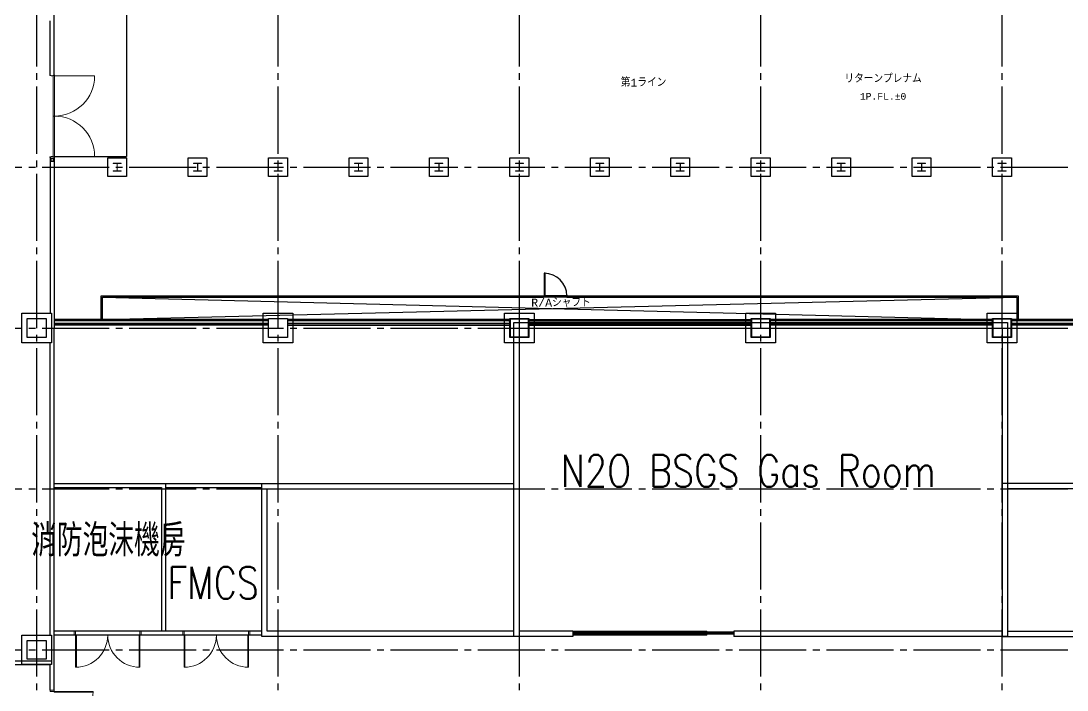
# Model space of a CAD drawing. Header units: millimetres. Extents: x -8103 to 195597, y 6477 to 112111.
# Drawn here: x 1801 to 5703, y 13800 to 16295 of the extents above; entities that cross this region are included whole.
import ezdxf
from ezdxf.enums import TextEntityAlignment as Align

# ---------------------------------------------------------------- set-up
doc = ezdxf.new("R2010")
doc.units = ezdxf.units.MM
doc.header["$LTSCALE"] = 100
doc.linetypes.add('X-N-FAB-L10$0$COL-CEN-LIN', pattern=[3.25, 2.5, -0.25, 0.25, -0.25])
doc.linetypes.add('X-N-FAB-L10$0$Demolished', pattern=[7.14375, 4.7625, -2.38125])
for name, color, linetype in [('0-XREF', 7, 'Continuous'), ('X-N-FAB-L10$0$0-可燃氣體房', 8, 'Continuous'), ('X-N-FAB-L10$0$0-控制室', 8, 'Continuous'), ('X-N-FAB-L10$0$08', 8, 'Continuous'), ('X-N-FAB-L10$0$188K新增範圍', 8, 'Continuous'), ('X-N-FAB-L10$0$200K新增範圍', 8, 'Continuous'), ('X-N-FAB-L10$0$A-WALL-IN', 8, 'Continuous'), ('X-N-FAB-L10$0$BEAM', 8, 'Continuous'), ('X-N-FAB-L10$0$BLOCK', 8, 'Continuous'), ('X-N-FAB-L10$0$CCL', 8, 'X-N-FAB-L10$0$COL-CEN-LIN'), ('X-N-FAB-L10$0$COL', 8, 'Continuous'), ('X-N-FAB-L10$0$COL-S', 8, 'Continuous'), ('X-N-FAB-L10$0$DE-MMTN-F2-Z-000-P-CHEM-L10_0730$0$DOOR', 8, 'Continuous'), ('X-N-FAB-L10$0$DOOR', 8, 'Continuous'), ('X-N-FAB-L10$0$TXT-CODE', 8, 'Continuous'), ('X-N-FAB-L10$0$WALL-P', 8, 'Continuous')]:
    doc.layers.add(name, color=color, linetype=linetype)
for name, color, linetype, lineweight in [('X-N-FAB-L10$0$3', 8, 'Continuous', 9), ('X-N-FAB-L10$0$5', 8, 'Continuous', 5), ('X-N-FAB-L10$0$ARC', 8, 'Continuous', 0), ('X-N-FAB-L10$0$STEEL1', 8, 'Continuous', 0)]:
    doc.layers.add(name, color=color, linetype=linetype, lineweight=lineweight)
doc.styles.add('X-N-FAB-L10$0$ATS', font='monotxt.shx', dxfattribs={"bigfont": 'BIGFONT.shx'})
doc.styles.add('X-N-FAB-L10$0$CHINA', font='simplex.shx', dxfattribs={"width": 0.75, "bigfont": 'chineset.shx'})

# ---------------------------------------------------------------- blocks, each defined once
blk = doc.blocks.new('X-N-FAB-L10$0$A$C08dda4ec')
at = {"layer": 'X-N-FAB-L10$0$COL'}
blk.add_lwpolyline([(0, 70), (70, 70), (70, 0), (0, 0)], close=True, dxfattribs=at)
at = {"layer": 'X-N-FAB-L10$0$STEEL1'}
blk.add_lwpolyline([(20, 50), (50, 50), (50, 48.5), (35.5, 48.5), (35.5, 21.5), (50, 21.5), (50, 20), (20, 20), (20, 21.5), (34.5, 21.5), (34.5, 48.5), (20, 48.5)], close=True, dxfattribs=at)
blk = doc.blocks.new('*U87')
at = {"layer": 'X-N-FAB-L10$0$COL', "ltscale": 0.1}
blk.add_lwpolyline([(0, 0), (110, 0), (110, -110), (0, -110)], close=True, dxfattribs=at)
blk = doc.blocks.new('X-N-FAB-L10$0$A$C467ba2ca')
at = {"layer": 'X-N-FAB-L10$0$CCL'}
for p, q in [((-25150, 0), (-25150, 9160)), ((-24250, 0), (-24250, 9160)), ((-23350, 0), (-23350, 9160)), ((-22450, 0), (-22450, 9160)), ((-21550, 0), (-21550, 9160)), ((-27730, 5150), (360, 5150)), ((-27730, 4550), (360, 4550)), ((-27730, 3950), (360, 3950)), ((-27730, 3350), (360, 3350))]:
    blk.add_line(p, q, dxfattribs=at)
at = {"layer": 'X-N-FAB-L10$0$COL-S'}
for points in [[(-25185, 4585), (-25115, 4585), (-25115, 4515), (-25185, 4515)], [(-24285, 4585), (-24215, 4585), (-24215, 4515), (-24285, 4515)], [(-23385, 4585), (-23315, 4585), (-23315, 4515), (-23385, 4515)], [(-22485, 4585), (-22415, 4585), (-22415, 4515), (-22485, 4515)], [(-21585, 4585), (-21515, 4585), (-21515, 4515), (-21585, 4515)], [(-25185, 3385), (-25115, 3385), (-25115, 3315), (-25185, 3315)]]:
    blk.add_lwpolyline(points, close=True, dxfattribs=at)
at = {"layer": 'X-N-FAB-L10$0$BEAM'}
for p in [(-25205, 4605), (-24305, 4605), (-23405, 4605), (-22505, 4605), (-21605, 4605), (-25205, 3405)]:
    blk.add_blockref('*U87', p, dxfattribs=at)
at = {"layer": 'X-N-FAB-L10$0$COL'}
for p in [(-24885, 5115), (-24585, 5115), (-24285, 5115), (-23985, 5115), (-23685, 5115), (-23385, 5115), (-23085, 5115), (-22785, 5115), (-22485, 5115), (-22185, 5115), (-21885, 5115), (-21585, 5115)]:
    blk.add_blockref('X-N-FAB-L10$0$A$C08dda4ec', p, dxfattribs=at)
blk = doc.blocks.new('X-N-FAB-L10$0$A$C5b9bb6f0')
at = {"layer": 'X-N-FAB-L10$0$08'}
for p, q in [((4864.1, 7799), (4864.1, 6954)), ((4594.1, 6954), (4864.1, 6954)), ((4769.1, 6434), (6419.1, 6434)), ((4769.1, 6346), (4769.1, 6434)), ((4769.1, 6434), (4769.1, 6434)), ((4774.1, 6429), (6419.1, 6429)), ((4774.1, 6346), (8184.1, 6429)), ((4774.1, 6429), (8074.1, 6346)), ((4774.1, 6346), (4774.1, 6429)), ((6509.1, 6434), (8189.1, 6434)), ((6509.1, 6429), (8184.1, 6429)), ((8184.1, 6429), (8184.1, 6346)), ((8189.1, 6434), (8189.1, 6346))]:
    blk.add_line(p, q, dxfattribs=at)
for points in [[(6422.1, 6434), (6425.1, 6434), (6425.1, 6518), (6422.1, 6518)], [(6422.1, 6429), (6419.1, 6429), (6419.1, 6434), (6422.1, 6434)], [(6509.1, 6434), (6506.1, 6434), (6506.1, 6429), (6509.1, 6429)]]:
    blk.add_lwpolyline(points, close=True, dxfattribs=at)
for points in [[(6506.1, 6429), (6422.1, 6429)], [(6506.1, 6434), (6425.1, 6434)]]:
    blk.add_lwpolyline(points, dxfattribs=at)
blk.add_arc((6422.1, 6434), 84, 0, 90, dxfattribs=at)
at = {"layer": 'X-N-FAB-L10$0$ARC'}
for points in [[(6274.1, 6259), (6384.1, 6259), (6384.1, 6369), (6274.1, 6369)], [(7174.1, 6259), (7284.1, 6259), (7284.1, 6369), (7174.1, 6369)], [(8074.1, 6259), (8184.1, 6259), (8184.1, 6369), (8074.1, 6369)], [(6294.1, 6279), (6294.1, 6349), (6364.1, 6349), (6364.1, 6279)], [(6296.1, 6281), (6296.1, 6347), (6362.1, 6347), (6362.1, 6281)], [(7194.1, 6279), (7194.1, 6349), (7264.1, 6349), (7264.1, 6279)], [(7196.1, 6281), (7196.1, 6347), (7262.1, 6347), (7262.1, 6281)], [(8094.1, 6279), (8094.1, 6349), (8164.1, 6349), (8164.1, 6279)], [(8096.1, 6281), (8096.1, 6347), (8162.1, 6347), (8162.1, 6281)]]:
    blk.add_lwpolyline(points, close=True, dxfattribs=at)
at = {"layer": 'X-N-FAB-L10$0$DOOR', "lineweight": 0}
for p, q in [((4745.1, 7254), (4595.1, 7254)), ((4745.1, 6954), (4595.1, 6954))]:
    blk.add_line(p, q, dxfattribs=at)
for points in [[(4580.6, 7258.5), (4578.1, 7258.5), (4578.1, 7256), (4583.6, 7256), (4583.6, 7254), (4589.6, 7254), (4589.6, 7256), (4595.1, 7256), (4595.1, 7258.5), (4592.6, 7258.5)], [(4580.6, 6949.5), (4578.1, 6949.5), (4578.1, 6952), (4583.6, 6952), (4583.6, 6954), (4589.6, 6954), (4589.6, 6952), (4595.1, 6952), (4595.1, 6949.5), (4592.6, 6949.5)]]:
    blk.add_lwpolyline(points, dxfattribs=at)
for points in [[(4595.1, 7255.5), (4595.1, 7104), (4590.1, 7104), (4590.1, 7255.5)], [(4595.1, 6952.5), (4595.1, 7104), (4590.1, 7104), (4590.1, 6952.5)]]:
    blk.add_lwpolyline(points, close=True, dxfattribs=at)
for centre, start, end in [((4595.1, 7254), 270, 0), ((4595.1, 6954), 0, 90)]:
    blk.add_arc(centre, 150, start, end, dxfattribs=at)
at = {"layer": 'X-N-FAB-L10$0$WALL-P'}
for p, q in [((4594.1, 7258.5), (4594.1, 9949)), ((4579.1, 7258.5), (4579.1, 7459)), ((4579.1, 6949.5), (4579.1, 6369)), ((4594.1, 6949.5), (4594.1, 6314)), ((5394.1, 6346), (4594.1, 6346)), ((5394.1, 6341), (4594.1, 6341)), ((5394.1, 6331), (4594.1, 6331)), ((5394.1, 6329.8), (4594.1, 6329.8)), ((5394.1, 6324.8), (4594.1, 6324.8)), ((6294.1, 6346), (5464.1, 6346)), ((6294.1, 6341), (5464.1, 6341)), ((6294.1, 6331), (5464.1, 6331)), ((6294.1, 6329.8), (5464.1, 6329.8)), ((5464.1, 6324.8), (6294.1, 6324.8)), ((6364.1, 6346), (7194.1, 6346)), ((6364.1, 6341), (7194.1, 6341)), ((6364.1, 6331), (7194.1, 6331)), ((6364.1, 6329.8), (7194.1, 6329.8)), ((6364.1, 6324.8), (7194.1, 6324.8)), ((8094.1, 6346), (7264.1, 6346)), ((8094.1, 6341), (7264.1, 6341)), ((8094.1, 6331), (7264.1, 6331)), ((8094.1, 6329.8), (7264.1, 6329.8)), ((8094.1, 6324.8), (7264.1, 6324.8)), ((8394.1, 6346), (8164.1, 6346)), ((8394.1, 6341), (8164.1, 6341)), ((8394.1, 6331), (8164.1, 6331)), ((8394.1, 6329.8), (8164.1, 6329.8)), ((8394.1, 6324.8), (8164.1, 6324.8)), ((4594.1, 4964), (4594.1, 6314)), ((4579.1, 5169), (4579.1, 6259)), ((4230.6, 5073.4), (4584.1, 5073.4)), ((4230.6, 5059), (4579.1, 5059)), ((4579.1, 4964), (4579.1, 5059))]:
    blk.add_line(p, q, dxfattribs=at)
blk.add_lwpolyline([(4591.6, 6936.5), (4591.6, 6946.5), (4581.6, 6946.5), (4581.6, 6936.5)], close=True, dxfattribs=at)
for points in [[(6290.1, 6340), (6290.1, 6341), (6294.1, 6341), (6294.1, 6331), (6290.1, 6331), (6290.1, 6332)], [(6368.1, 6340), (6368.1, 6341), (6364.1, 6341), (6364.1, 6331), (6368.1, 6331), (6368.1, 6332)], [(7190.1, 6340), (7190.1, 6341), (7194.1, 6341), (7194.1, 6331), (7190.1, 6331), (7190.1, 6332)], [(7268.1, 6340), (7268.1, 6341), (7264.1, 6341), (7264.1, 6331), (7268.1, 6331), (7268.1, 6332)], [(8090.1, 6340), (8090.1, 6341), (8094.1, 6341), (8094.1, 6331), (8090.1, 6331), (8090.1, 6332)], [(8168.1, 6340), (8168.1, 6341), (8164.1, 6341), (8164.1, 6331), (8168.1, 6331), (8168.1, 6332)]]:
    blk.add_lwpolyline(points, dxfattribs=at)
at = {"layer": 'X-N-FAB-L10$0$08', "style": 'X-N-FAB-L10$0$ATS'}
for s, p in [('リターンプレナム', (7685.6, 7243.5)), ('R/Aシャフト', (6484.2, 6408.5))]:
    blk.add_text(s, height=30, dxfattribs=at).set_placement(p, align=Align.MIDDLE_CENTER)
at = {"layer": 'X-N-FAB-L10$0$ARC', "style": 'X-N-FAB-L10$0$ATS'}
for s, height, p in [('第1ライン', 30, (6792.3, 7229.2)), ('1P.FL.±0', 25, (7685.6, 7177.7))]:
    blk.add_text(s, height=height, dxfattribs=at).set_placement(p, align=Align.MIDDLE_CENTER)
blk = doc.blocks.new('X-N-FAB-L10$0$萬用門(22改)-REVISED[26]_1')
at = {"layer": 'X-N-FAB-L10$0$DOOR', "color": 4, "lineweight": 0}
for p, q in [((1368.5, 6015), (1368.5, 6020)), ((1368.5, 6020), (1383.5, 6020)), ((1383.5, 6015), (1368.5, 6015)), ((1383.5, 6020), (1383.5, 6015)), ((1383.5, 6015), (1528.5, 6015)), ((1383.5, 6012), (1383.5, 6015)), ((1528.5, 6012), (1383.5, 6012)), ((1528.5, 6015), (1528.5, 6012)), ((1368.5, 5720), (1368.5, 5725)), ((1368.5, 5725), (1383.5, 5725)), ((1383.5, 5720), (1368.5, 5720)), ((1383.5, 5728), (1528.5, 5728)), ((1383.5, 5725), (1383.5, 5728)), ((1528.5, 5725), (1383.5, 5725)), ((1383.5, 5725), (1383.5, 5720)), ((1528.5, 5728), (1528.5, 5725))]:
    blk.add_line(p, q, dxfattribs=at)
for centre, start, end in [((1383.5, 6015), 270, 0), ((1383.5, 5725), 0, 90)]:
    blk.add_arc(centre, 145, start, end, dxfattribs=at)
blk = doc.blocks.new('X-N-FAB-L10$0$DE-MMTN-F2-Z-000-P-CHEM-L10_0730$0$萬用門(22改)-REVISED[26]_1')
at = {"layer": 'X-N-FAB-L10$0$DE-MMTN-F2-Z-000-P-CHEM-L10_0730$0$DOOR', "color": 4, "lineweight": 0}
for p, q in [((1368.5, 6015), (1368.5, 6020)), ((1368.5, 6020), (1383.5, 6020)), ((1383.5, 6015), (1368.5, 6015)), ((1383.5, 6020), (1383.5, 6015)), ((1383.5, 6015), (1528.5, 6015)), ((1383.5, 6012), (1383.5, 6015)), ((1528.5, 6012), (1383.5, 6012)), ((1528.5, 6015), (1528.5, 6012)), ((1368.5, 5720), (1368.5, 5725)), ((1368.5, 5725), (1383.5, 5725)), ((1383.5, 5720), (1368.5, 5720)), ((1383.5, 5728), (1528.5, 5728)), ((1383.5, 5725), (1383.5, 5728)), ((1528.5, 5725), (1383.5, 5725)), ((1383.5, 5725), (1383.5, 5720)), ((1528.5, 5728), (1528.5, 5725))]:
    blk.add_line(p, q, dxfattribs=at)
for centre, start, end in [((1383.5, 6015), 270, 0), ((1383.5, 5725), 0, 90)]:
    blk.add_arc(centre, 145, start, end, dxfattribs=at)
blk = doc.blocks.new('X-N-FAB-L10$0$A$Cf42b12f3')
at = {"layer": 'X-N-FAB-L10$0$DOOR', "lineweight": 0}
for p, q in [((0, 120), (0, 135)), ((0, 135), (5, 135)), ((5, 120), (0, 120)), ((5, 135), (5, 120)), ((5, 0), (5, 120)), ((5, 120), (8, 120)), ((8, 120), (8, 0)), ((242, 120), (242, 0)), ((245, 120), (242, 120)), ((250, 135), (245, 135)), ((245, 135), (245, 120)), ((245, 0), (245, 120)), ((245, 120), (250, 120)), ((250, 120), (250, 135)), ((8, 0), (5, 0)), ((242, 0), (245, 0))]:
    blk.add_line(p, q, dxfattribs=at)
for centre, start, end in [((5, 120), 270, 0), ((245, 120), 180, 270)]:
    blk.add_arc(centre, 120, start, end, dxfattribs=at)
blk = doc.blocks.new('X-N-FAB-L10$0$A$C59bd90fa')
at = {"layer": 'X-N-FAB-L10$0$3'}
for p, q in [((-785.8, 136.4), (-785.6, 136.6)), ((-778.8, 129.4), (-785.8, 136.4)), ((-785.6, 136.6), (-778.8, 129.8)), ((-779.4, 127), (-778.6, 127.7)), ((-779.1, 130.5), (-778.1, 131.5)), ((-778.6, 130), (-779.1, 130.5)), ((-778.8, 129.8), (-778.6, 130)), ((-778.4, 129.8), (-778.8, 129.4)), ((-778.7, 127.8), (-777.7, 128.8)), ((-778.6, 127.7), (-778.7, 127.8)), ((-778.3, 129.7), (-778.4, 129.8)), ((-778.4, 129.4), (-778, 129.7)), ((-777.7, 128.8), (-778.4, 129.4)), ((-778.1, 129.8), (-778.3, 129.7)), ((-778.1, 131.5), (-777.6, 131)), ((-778, 129.7), (-778.1, 129.8)), ((-777.6, 131), (-774.7, 133.9)), ((-774.5, 133.7), (-777.4, 130.8)), ((-777.4, 130.8), (-777.3, 130.7)), ((-777.3, 130.7), (-777.4, 130.6)), ((-777.4, 130.6), (-777.3, 130.5)), ((-777.3, 130.5), (-777, 130.8)), ((-777, 130.8), (-776.4, 130.2)), ((-776.4, 130.2), (-776.3, 130.3)), ((-776.3, 130.3), (-776.1, 130.3)), ((-776.1, 130.3), (-775.1, 131.3)), ((-775.1, 131.3), (-774.9, 131.2)), ((-774.9, 131.2), (-767.9, 138.3)), ((-774.2, 128.2), (-774.9, 127.4)), ((-774.7, 133.9), (-774.5, 133.7)), ((-773.1, 129.4), (-774.2, 128.4)), ((-774.2, 128.4), (-774.2, 128.2)), ((-769, 133.7), (-773.2, 129.5)), ((-773.2, 129.5), (-773.1, 129.4)), ((-767.7, 124.8), (-767.3, 125.2)), ((-795, 96.7), (-786.8, 104.8)), ((-784.5, 102.5), (-792.6, 94.3))]:
    blk.add_line(p, q, dxfattribs=at)
at = {"layer": 'X-N-FAB-L10$0$3', "lineweight": 5}
for p, q in [((-779, 127.4), (-778.8, 127.1)), ((-777.6, 131), (-778.6, 130)), ((-778.6, 127.7), (-778.1, 127.2)), ((-778.4, 129.8), (-777.4, 130.8)), ((-777.4, 130.6), (-778.1, 129.8)), ((-777.3, 130.5), (-778, 129.7)), ((-776.4, 130.2), (-777.7, 128.8)), ((-774.2, 128.2), (-776.3, 130.3)), ((-774.2, 128.4), (-776.1, 130.3)), ((-761.8, 129.9), (-775.4, 116.2)), ((-774.9, 131.2), (-767.9, 138.3)), ((-773.2, 129.5), (-774.9, 131.2)), ((-773.2, 129.5), (-766.2, 136.5)), ((-759.4, 127.5), (-773.1, 113.8)), ((-767.3, 125.2), (-762.5, 130)), ((-761.3, 133.3), (-764.5, 136.5)), ((-764.1, 122), (-759.3, 126.8)), ((-759.6, 135), (-762.9, 138.3)), ((-762.4, 130.7), (-762.8, 130.3)), ((-762.8, 130.3), (-762.1, 129.6)), ((-762, 130.4), (-762.4, 130.7)), ((-761.5, 130.9), (-762.2, 130.3)), ((-762.2, 130.3), (-760.6, 128.7)), ((-760.5, 132.2), (-762.1, 130.5)), ((-761.6, 133.1), (-759.4, 135.3)), ((-761.2, 132.6), (-761.6, 133.1)), ((-761.5, 130.9), (-760, 129.3)), ((-761.3, 130.7), (-760.5, 131.6)), ((-758.9, 134.9), (-761.2, 132.6)), ((-761, 132.8), (-760.4, 132.2)), ((-759, 127.1), (-760.6, 128.7)), ((-758.4, 127.8), (-760, 129.3)), ((-759, 126.5), (-759.7, 127.2)), ((-759.4, 135.3), (-758.9, 134.9)), ((-759.1, 134.7), (-758.5, 134.1)), ((-758.4, 127.8), (-759, 127.1)), ((-758.6, 126.9), (-759, 126.5)), ((-758.9, 127.3), (-758.6, 126.9)), ((-757.1, 128.8), (-758.8, 127.2)), ((-758.6, 128), (-757.7, 128.8)), ((-756.8, 135.9), (-758.5, 134.2)), ((-756.8, 135.9), (-758.5, 134.2)), ((-756.5, 128.3), (-757.1, 128.9)), ((-756.6, 136.6), (-757, 136.1)), ((-757, 136.1), (-755.1, 134.2)), ((-754.4, 130.4), (-756.7, 128.1)), ((-756.7, 128.1), (-756.2, 127.7)), ((-756.6, 136.6), (-754.7, 134.6)), ((-756.2, 127.7), (-754, 129.9)), ((-756, 136.2), (-756.1, 136.1)), ((-756, 136.2), (-754.5, 134.8)), ((-756, 127.9), (-755.8, 127.8)), ((-755.8, 127.8), (-754.1, 129.5)), ((-755.1, 127.6), (-755.6, 128.1)), ((-754.5, 136.6), (-755.4, 135.7)), ((-754.6, 130.2), (-755.2, 130.8)), ((-753.2, 132.3), (-755.1, 134.2)), ((-753.4, 132.5), (-755.1, 130.8)), ((-753.4, 132.5), (-755.1, 130.8)), ((-753.9, 128.8), (-755.1, 127.6)), ((-755.1, 127.6), (-754.6, 127.7)), ((-752.7, 132.7), (-754.7, 134.6)), ((-754.6, 127.7), (-754, 128.3)), ((-753.6, 135.7), (-754.5, 136.6)), ((-753.1, 133.3), (-754.5, 134.8)), ((-754, 129.9), (-754.4, 130.4)), ((-753.9, 128.8), (-754.4, 129.3)), ((-754.1, 129.5), (-754.3, 129.7)), ((-754, 128.3), (-753.9, 128.8)), ((-753.6, 135.7), (-752.7, 134.8)), ((-752.7, 134.8), (-753.6, 133.9)), ((-753.1, 133.3), (-753.2, 133.2)), ((-752.7, 132.7), (-753.2, 132.3)), ((-801.7, 90.3), (-804.4, 87.6)), ((-801.7, 90.3), (-800.4, 88.9)), ((-799, 87.6), (-801.7, 84.9)), ((-794.9, 96.7), (-801.6, 90.1)), ((-799, 87.6), (-800.4, 88.9)), ((-792.6, 94.3), (-799.2, 87.7)), ((-786.8, 104.8), (-781.5, 110.2)), ((-784.5, 102.5), (-779.1, 107.8)), ((-780.9, 111.4), (-781.8, 110.5)), ((-780.3, 109), (-781.8, 110.5)), ((-777.4, 115.1), (-781, 111.5)), ((-779.4, 109.9), (-781, 111.5)), ((-780.3, 109), (-778.8, 107.5)), ((-779.4, 109.9), (-777.8, 108.3)), ((-777.9, 108.4), (-778.8, 107.5)), ((-774.2, 111.9), (-777.8, 108.3)), ((-777.1, 115.1), (-777.4, 115.1)), ((-775.8, 116.4), (-777.1, 115.1)), ((-777.1, 115.1), (-775.6, 113.7)), ((-775.7, 116.4), (-775.8, 116.4)), ((-774.3, 115), (-775.7, 116.4)), ((-774.2, 112.2), (-775.6, 113.7)), ((-774.3, 115), (-772.9, 113.6)), ((-772.9, 113.5), (-774.2, 112.2)), ((-774.2, 112.2), (-774.2, 111.9)), ((-772.9, 113.6), (-772.9, 113.5))]:
    blk.add_line(p, q, dxfattribs=at)
at = {"layer": 'X-N-FAB-L10$0$3'}
blk.add_lwpolyline([(-742.9, 146.9), (-833.2, 146.9), (-833.2, 46.9), (-742.9, 46.9)], close=True, dxfattribs=at)
for centre, radius, start, end in [((-775.8, 113.5), 14, 94.5852, 218.1345), ((-775.8, 113.5), 14, 231.8655, 35.5101), ((-775.8, 113.5), 14, 86.3473, 104.7808), ((-775.8, 113.5), 14, 54.4899, 94.5852), ((-757.8, 131.5), 11.4, 168.6562, 213.3738), ((-757.8, 131.5), 11.4, 236.6262, 137.4703), ((-803.1, 86.2), 13.2, 52.2466, 37.7534)]:
    blk.add_arc(centre, radius, start, end, dxfattribs=at)
at = {"layer": 'X-N-FAB-L10$0$3', "lineweight": 5}
for centre, radius, start, end in [((-775.9, 113.4), 4.03, 69.4946, 190.3151), ((-775.9, 113.4), 3.78, 71.1903, 187.7154), ((-775.8, 113.5), 14, 86.3473, 104.7808), ((-765.4, 135.8), 3.51, 45, 135), ((-775.8, 113.5), 14, 51.8655, 54.4899), ((-765.4, 135.7), 1.19, 45, 135), ((-757.8, 131.5), 2.67, 45, 225), ((-757.8, 131.5), 2.74, 45, 179.9004), ((-757.8, 131.5), 2.67, 225, 45), ((-757.8, 131.5), 2.74, 270.0996, 45), ((-803.1, 86.2), 3.66, 76.3659, 225), ((-803.1, 86.2), 3.66, 225, 13.6341), ((-803.1, 86.2), 2.39, 97.8534, 225), ((-803.1, 86.2), 2.25, 102.7358, 225), ((-803.1, 86.2), 1.9, 135, 225), ((-803.1, 86.2), 2.39, 225, 352.1466), ((-803.1, 86.2), 2.25, 225, 347.2642), ((-803.1, 86.2), 1.9, 225, 315), ((-775.9, 113.4), 4.03, 259.6849, 20.5054), ((-775.9, 113.4), 3.78, 262.2846, 18.8097)]:
    blk.add_arc(centre, radius, start, end, dxfattribs=at)
at = {"layer": 'X-N-FAB-L10$0$3', "linetype": 'X-N-FAB-L10$0$Demolished', "lineweight": 5}
blk.add_arc((-765.4, 135.8), 3.51, 103.9102, 135, dxfattribs=at)
at = {"layer": 'X-N-FAB-L10$0$5'}
for p, q in [((800, 2467), (200, 2467)), ((800, 2464), (200, 2464)), ((800, 2461), (200, 2461)), ((800, 2458), (200, 2458))]:
    blk.add_line(p, q, dxfattribs=at)
at = {"layer": 'X-N-FAB-L10$0$WALL-P'}
for p, q in [((200, 2470), (200, 2450)), ((800, 2470), (800, 2450)), ((-1735, 1835), (-1735, 35)), ((-660, 1835), (-1735, 1835)), ((0, 35), (0, 635)), ((20, 15), (20, 635)), ((-1755, 15), (20, 15)), ((-1735, 35), (0, 35))]:
    blk.add_line(p, q, dxfattribs=at)
for points in [[(200, 2450), (-20, 2450), (-20, 3620), (1820, 3620), (1820, 2450), (800, 2450)], [(200, 2470), (0, 2470), (0, 3600), (1800, 3600), (1800, 2470), (800, 2470)], [(-660, 1835), (-660, 635), (20, 635), (20, 1855), (-1755, 1855), (-1755, 15)]]:
    blk.add_lwpolyline(points, dxfattribs=at)
blk.add_lwpolyline([(-640, 1835), (-640, 655), (0, 655), (0, 1835)], close=True, dxfattribs=at)
at = {"layer": 'X-N-FAB-L10$0$0-可燃氣體房', "xscale": -1, "rotation": 270}
blk.add_blockref('X-N-FAB-L10$0$萬用門(22改)-REVISED[26]_1', (-7077.5, 462.7), dxfattribs=at)
at = {"layer": 'X-N-FAB-L10$0$0-控制室', "ltscale": 80, "xscale": -1, "rotation": 270}
blk.add_blockref('X-N-FAB-L10$0$萬用門(22改)-REVISED[26]_1', (-6170, 466.5), dxfattribs=at)
blk = doc.blocks.new('X-N-FAB-L10$0$A$C969652c4')
at = {"layer": 'X-N-FAB-L10$0$A-WALL-IN'}
for points in [[(1735, 2625), (795, 2625), (795, 3195), (1735, 3195)], [(1735, 2645), (815, 2645), (815, 3175), (1735, 3175)]]:
    blk.add_lwpolyline(points, dxfattribs=at)
for points in [[(3555, 2625), (5355, 2625), (5355, 3195), (3555, 3195)], [(3575, 2645), (5335, 2645), (5335, 3175), (3575, 3175)]]:
    blk.add_lwpolyline(points, close=True, dxfattribs=at)
at = {"layer": 'X-N-FAB-L10$0$DOOR', "lineweight": 0}
for p, q in [((2454.2, 2641.5), (1954.2, 2641.5)), ((2454.2, 2640), (1954.2, 2640)), ((2454.2, 2638.2), (1954.2, 2638.2)), ((2454.2, 2636.8), (1954.2, 2636.8)), ((2454.2, 2632.8), (1954.2, 2632.8))]:
    blk.add_line(p, q, dxfattribs=at)
blk.add_lwpolyline([(1954.2, 2645), (2454.2, 2645), (2454.2, 2630), (1954.2, 2630)], close=True, dxfattribs=at)
at = {"layer": 'X-N-FAB-L10$0$08', "color": 4, "lineweight": 0}
for name, xscale, rotation in [('X-N-FAB-L10$0$萬用門(22改)-REVISED[26]_1', -1, 180), ('X-N-FAB-L10$0$DE-MMTN-F2-Z-000-P-CHEM-L10_0730$0$萬用門(22改)-REVISED[26]_1', -0.9999999999999942, 180.0000050089563)]:
    blk.add_blockref(name, (-1363.5, 8145), dxfattribs=dict(at, xscale=xscale, rotation=rotation))
at = {"layer": 'X-N-FAB-L10$0$200K新增範圍'}
for name, p in [('X-N-FAB-L10$0$A$C59bd90fa', (1755, 175)), ('X-N-FAB-L10$0$A$Cf42b12f3', (95, 2510)), ('X-N-FAB-L10$0$A$Cf42b12f3', (500, 2510))]:
    blk.add_blockref(name, p, dxfattribs=at)
blk = doc.blocks.new('X-N-FAB-L10')
at = {"layer": 'X-N-FAB-L10$0$188K新增範圍'}
for points in [[(2340, 14570), (2700, 14570)], [(2340, 14555), (2700, 14555)], [(2700, 14020), (1925, 14020)], [(2700, 14005), (1925, 14005)]]:
    blk.add_lwpolyline(points, dxfattribs=at)
at = {"layer": 'X-N-FAB-L10$0$A-WALL-IN'}
for points in [[(1925, 14570), (2340, 14570), (2340, 14020)], [(1925, 14555), (2325, 14555), (2325, 14020)]]:
    blk.add_lwpolyline(points, dxfattribs=at)
at = {"layer": 'X-N-FAB-L10$0$COL-S'}
for points in [[(1825, 15185), (1895, 15185), (1895, 15115), (1825, 15115)], [(2725, 15185), (2795, 15185), (2795, 15115), (2725, 15115)], [(3625, 15185), (3695, 15185), (3695, 15115), (3625, 15115)], [(4525, 15185), (4595, 15185), (4595, 15115), (4525, 15115)], [(5425, 15185), (5495, 15185), (5495, 15115), (5425, 15115)]]:
    blk.add_lwpolyline(points, close=True, dxfattribs=at)
for name, p in [('X-N-FAB-L10$0$A$C5b9bb6f0', (-2669.1, 8836)), ('X-N-FAB-L10$0$A$C969652c4', (1905, 11375))]:
    blk.add_blockref(name, p)
at = {"layer": 'X-N-FAB-L10$0$BEAM'}
for p in [(1805, 15205), (2705, 15205), (3605, 15205), (4505, 15205), (5405, 15205)]:
    blk.add_blockref('*U87', p, dxfattribs=at)
at = {"layer": 'X-N-FAB-L10$0$BLOCK'}
blk.add_blockref('X-N-FAB-L10$0$A$C467ba2ca', (27010, 10600), dxfattribs=at)
at = {"layer": 'X-N-FAB-L10$0$COL'}
for p in [(2125, 15715), (2425, 15715), (2725, 15715), (3025, 15715), (3325, 15715), (3625, 15715), (3925, 15715), (4225, 15715), (4525, 15715), (4825, 15715), (5125, 15715), (5425, 15715)]:
    blk.add_blockref('X-N-FAB-L10$0$A$C08dda4ec', p, dxfattribs=at)
at = {"layer": 'X-N-FAB-L10$0$TXT-CODE', "style": 'X-N-FAB-L10$0$CHINA', "width": 0.8}
for s, p in [('N2O BSGS Gas Room', (4513.6, 14617.2)), ('消防泡沫機房', (2127.1, 14358.2)), ('FMCS', (2518.1, 14199.9))]:
    blk.add_text(s, height=120, dxfattribs=at).set_placement(p, align=Align.MIDDLE_CENTER)

msp = doc.modelspace()

# ---------------------------------------------------------------- block references
at = {"layer": '0-XREF'}
msp.add_blockref('X-N-FAB-L10', (0, 0), dxfattribs=at)

doc.saveas('drawing.dxf')
